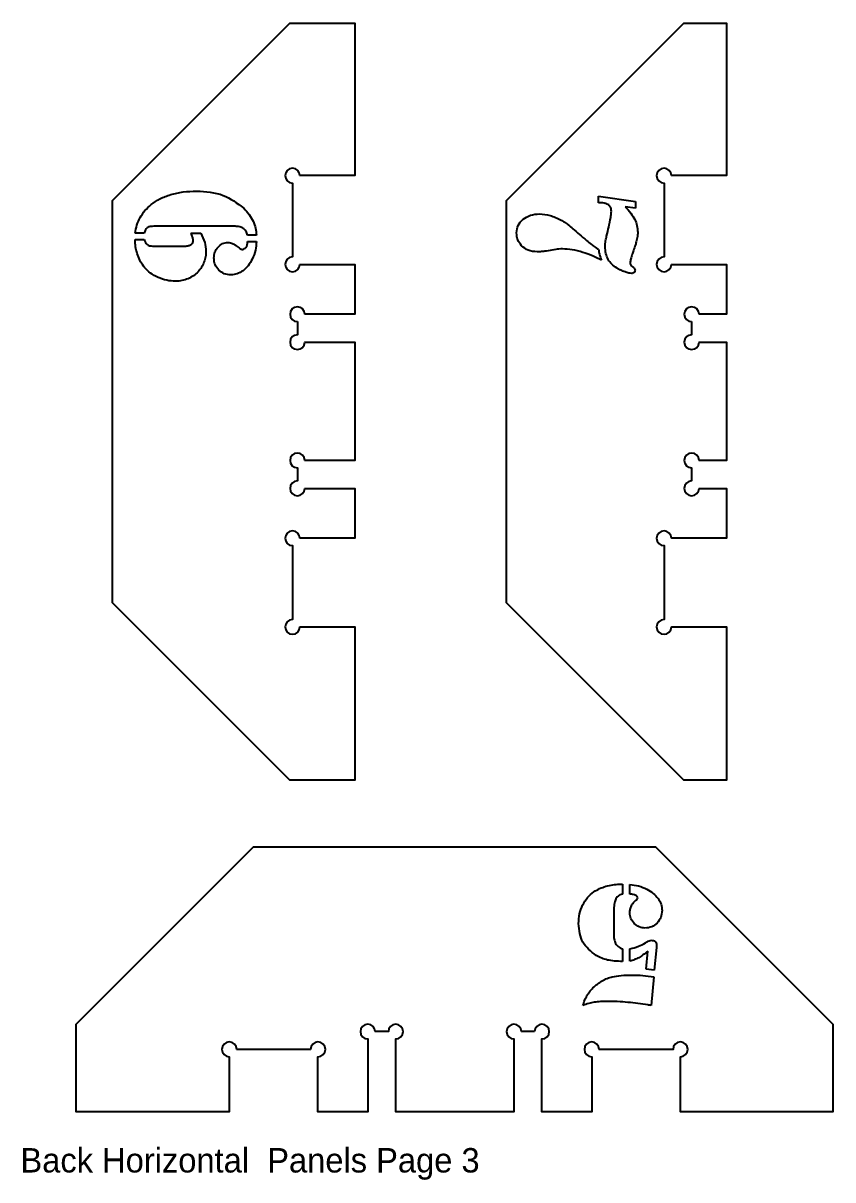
# Model space of a CAD drawing. Header units: inches. Extents: x 0.9 to 25.3, y 0.4 to 10.4.
# Drawn here: x 18.45 to 25.3, y 0.6 to 10.38 of the extents above; entities that cross this region are included whole.
import ezdxf

# ---------------------------------------------------------------- set-up
doc = ezdxf.new("R2010")
doc.units = ezdxf.units.IN
doc.header["$MEASUREMENT"] = 0
doc.layers.get('0').update_dxf_attribs({"lineweight": 0})

# ---------------------------------------------------------------- blocks, each defined once
blk = doc.blocks.new('Block_4')
at = {"color": 18, "lineweight": 25, "true_color": 0x000000}
for p, q in [((23.4988, 3.1), (23.5215, 3.1)), ((23.5215, 3.1), (23.5215, 3.0172)), ((23.5852, 3.0172), (23.5852, 3.0978)), ((23.449, 2.878), (23.449, 2.6905)), ((23.5237, 2.5535), (23.5237, 2.4473)), ((23.5852, 2.4502), (23.5852, 2.5535)), ((23.8101, 2.566), (23.7918, 2.3733)), ((23.7244, 2.3806), (23.7369, 2.533)), ((23.7918, 2.3733), (23.7244, 2.3806)), ((23.7867, 2.3176), (23.7662, 2.0751)), ((23.7376, 2.0788), (23.5896, 2.0986))]:
    blk.add_line(p, q, dxfattribs=at)
for points, knots in [([(22.7788, 1.8541), (22.7788, 1.8887), (22.8068, 1.9166), (22.8413, 1.9166), (22.8758, 1.9166), (22.9038, 1.8887), (22.9038, 1.8541), (22.9038, 1.8196), (22.8758, 1.7916), (22.8413, 1.7916), (22.8413, 1.7916), (22.8413, 1.1762), (22.8413, 1.1762), (22.8413, 1.1762), (23.2627, 1.1762), (23.2627, 1.1762), (23.2627, 1.1762), (23.2627, 1.6412), (23.2627, 1.6412), (23.2282, 1.6412), (23.2002, 1.6692), (23.2002, 1.7037), (23.2002, 1.7383), (23.2282, 1.7662), (23.2627, 1.7662), (23.2972, 1.7662), (23.3252, 1.7383), (23.3252, 1.7037), (23.3252, 1.7037), (23.9502, 1.7037), (23.9502, 1.7037), (23.9502, 1.7383), (23.9782, 1.7662), (24.0127, 1.7662), (24.0472, 1.7662), (24.0752, 1.7383), (24.0752, 1.7037), (24.0752, 1.6692), (24.0472, 1.6412), (24.0127, 1.6412), (24.0127, 1.6412), (24.0127, 1.1762), (24.0127, 1.1762), (24.0127, 1.1762), (25.3022, 1.1762), (25.3022, 1.1762), (25.3022, 1.1762), (25.3022, 1.9162), (25.3022, 1.9162), (25.3022, 1.9162), (23.8022, 3.4162), (23.8022, 3.4162), (23.8022, 3.4162), (20.4022, 3.4162), (20.4022, 3.4162), (20.4022, 3.4162), (18.9022, 1.9162), (18.9022, 1.9162), (18.9022, 1.9162), (18.9022, 1.1762), (18.9022, 1.1762), (18.9022, 1.1762), (20.1974, 1.1762), (20.1974, 1.1762), (20.1974, 1.1762), (20.1974, 1.6412), (20.1974, 1.6412), (20.1629, 1.6412), (20.1349, 1.6692), (20.1349, 1.7037), (20.1349, 1.7383), (20.1629, 1.7662), (20.1974, 1.7662), (20.2319, 1.7662), (20.2599, 1.7383), (20.2599, 1.7037), (20.2599, 1.7037), (20.8849, 1.7037), (20.8849, 1.7037), (20.8849, 1.7383), (20.9129, 1.7662), (20.9474, 1.7662), (20.9819, 1.7662), (21.0099, 1.7383), (21.0099, 1.7037), (21.0099, 1.6692), (20.9819, 1.6412), (20.9474, 1.6412), (20.9474, 1.6412), (20.9474, 1.1762), (20.9474, 1.1762), (20.9474, 1.1762), (21.3688, 1.1762), (21.3688, 1.1762), (21.3688, 1.1762), (21.3688, 1.7916), (21.3688, 1.7916), (21.3343, 1.7916), (21.3063, 1.8196), (21.3063, 1.8541), (21.3063, 1.8887), (21.3343, 1.9166), (21.3688, 1.9166), (21.4034, 1.9166), (21.4313, 1.8887), (21.4313, 1.8541), (21.4313, 1.8541), (21.5426, 1.8541), (21.5426, 1.8541), (21.5426, 1.8887), (21.5705, 1.9166), (21.6051, 1.9166), (21.6396, 1.9166), (21.6676, 1.8887), (21.6676, 1.8541), (21.6676, 1.8196), (21.6396, 1.7916), (21.6051, 1.7916), (21.6051, 1.7916), (21.6051, 1.1762), (21.6051, 1.1762), (21.6051, 1.1762), (22.6051, 1.1762), (22.6051, 1.1762), (22.6051, 1.1762), (22.6051, 1.7916), (22.6051, 1.7916), (22.5705, 1.7916), (22.5426, 1.8196), (22.5426, 1.8541), (22.5426, 1.8887), (22.5705, 1.9166), (22.6051, 1.9166), (22.6396, 1.9166), (22.6676, 1.8887), (22.6676, 1.8541), (22.6676, 1.8541), (22.7788, 1.8541), (22.7788, 1.8541)], [0, 0, 0, 0, 1, 1, 1, 2, 2, 2, 3, 3, 3, 4, 4, 4, 5, 5, 5, 6, 6, 6, 7, 7, 7, 8, 8, 8, 9, 9, 9, 10, 10, 10, 11, 11, 11, 12, 12, 12, 13, 13, 13, 14, 14, 14, 15, 15, 15, 16, 16, 16, 17, 17, 17, 18, 18, 18, 19, 19, 19, 20, 20, 20, 21, 21, 21, 22, 22, 22, 23, 23, 23, 24, 24, 24, 25, 25, 25, 26, 26, 26, 27, 27, 27, 28, 28, 28, 29, 29, 29, 30, 30, 30, 31, 31, 31, 32, 32, 32, 33, 33, 33, 34, 34, 34, 35, 35, 35, 36, 36, 36, 37, 37, 37, 38, 38, 38, 39, 39, 39, 40, 40, 40, 41, 41, 41, 42, 42, 42, 43, 43, 43, 44, 44, 44, 45, 45, 45, 46, 46, 46, 46]), ([(23.1852, 2.9235), (23.1976, 2.9455), (23.21, 2.9676), (23.2261, 2.9865), (23.242, 3.0051), (23.2616, 3.0207), (23.2812, 3.0363)], [0, 0, 0, 0, 1, 1, 1, 2, 2, 2, 2]), ([(23.2812, 3.0363), (23.2967, 3.0456), (23.3123, 3.055), (23.3286, 3.0626), (23.3461, 3.0707), (23.3646, 3.0767), (23.383, 3.0828)], [0, 0, 0, 0, 1, 1, 1, 2, 2, 2, 2]), ([(23.383, 3.0828), (23.4022, 3.0878), (23.4214, 3.0928), (23.4409, 3.0957), (23.46, 3.0985), (23.4794, 3.0993), (23.4988, 3.1)], [0, 0, 0, 0, 1, 1, 1, 2, 2, 2, 2]), ([(23.5852, 3.0978), (23.6103, 3.0949), (23.6354, 3.0921), (23.6594, 3.0854), (23.683, 3.0788), (23.7055, 3.0685), (23.7281, 3.0583)], [0, 0, 0, 0, 1, 1, 1, 2, 2, 2, 2]), ([(23.7281, 3.0583), (23.7473, 3.0474), (23.7665, 3.0365), (23.7831, 3.0225), (23.798, 3.0098), (23.8109, 2.9947), (23.8237, 2.9795)], [0, 0, 0, 0, 1, 1, 1, 2, 2, 2, 2]), ([(23.4629, 2.9667), (23.4609, 2.9616), (23.459, 2.9565), (23.4575, 2.9513), (23.4553, 2.9439), (23.4542, 2.9362), (23.453, 2.9286)], [0, 0, 0, 0, 1, 1, 1, 2, 2, 2, 2]), ([(23.4852, 2.9986), (23.4808, 2.9942), (23.4764, 2.9898), (23.4729, 2.9849), (23.4688, 2.9793), (23.4658, 2.973), (23.4629, 2.9667)], [0, 0, 0, 0, 1, 1, 1, 2, 2, 2, 2]), ([(23.5215, 3.0172), (23.5145, 3.0148), (23.5075, 3.0123), (23.5011, 3.0089), (23.4955, 3.0059), (23.4904, 3.0022), (23.4852, 2.9986)], [0, 0, 0, 0, 1, 1, 1, 2, 2, 2, 2]), ([(23.6343, 3.0048), (23.6273, 3.0075), (23.6204, 3.0103), (23.6132, 3.0123), (23.6041, 3.0148), (23.5947, 3.016), (23.5852, 3.0172)], [0, 0, 0, 0, 1, 1, 1, 2, 2, 2, 2]), ([(23.5991, 2.9172), (23.604, 2.9266), (23.609, 2.9359), (23.6154, 2.9441), (23.6212, 2.9513), (23.6281, 2.9575), (23.635, 2.9638)], [0, 0, 0, 0, 1, 1, 1, 2, 2, 2, 2]), ([(23.6519, 2.9843), (23.6508, 2.9882), (23.6497, 2.9922), (23.6475, 2.9953), (23.6445, 2.9995), (23.6394, 3.0021), (23.6343, 3.0048)], [0, 0, 0, 0, 1, 1, 1, 2, 2, 2, 2]), ([(23.635, 2.9638), (23.6398, 2.9671), (23.6446, 2.9705), (23.6477, 2.9751), (23.6495, 2.9779), (23.6507, 2.9811), (23.6519, 2.9843)], [0, 0, 0, 0, 1, 1, 1, 2, 2, 2, 2]), ([(23.8237, 2.9795), (23.8334, 2.9637), (23.8431, 2.948), (23.8487, 2.9309), (23.8541, 2.9141), (23.8556, 2.8961), (23.857, 2.878)], [0, 0, 0, 0, 1, 1, 1, 2, 2, 2, 2]), ([(23.1515, 2.7667), (23.1527, 2.7946), (23.154, 2.8226), (23.1599, 2.8495), (23.1656, 2.8747), (23.1754, 2.8991), (23.1852, 2.9235)], [0, 0, 0, 0, 1, 1, 1, 2, 2, 2, 2]), ([(23.453, 2.9286), (23.4518, 2.92), (23.4506, 2.9114), (23.45, 2.9028), (23.4493, 2.8945), (23.4491, 2.8863), (23.449, 2.878)], [0, 0, 0, 0, 1, 1, 1, 2, 2, 2, 2]), ([(23.5845, 2.8575), (23.5852, 2.8675), (23.5859, 2.8775), (23.5881, 2.8871), (23.5906, 2.8974), (23.5949, 2.9073), (23.5991, 2.9172)], [0, 0, 0, 0, 1, 1, 1, 2, 2, 2, 2]), ([(23.6229, 2.7674), (23.6117, 2.7806), (23.6005, 2.7938), (23.5941, 2.809), (23.5878, 2.8239), (23.5862, 2.8407), (23.5845, 2.8575)], [0, 0, 0, 0, 1, 1, 1, 2, 2, 2, 2]), ([(23.857, 2.878), (23.8555, 2.8578), (23.8539, 2.8377), (23.8468, 2.8196), (23.8401, 2.8024), (23.8282, 2.7871), (23.8163, 2.7718)], [0, 0, 0, 0, 1, 1, 1, 2, 2, 2, 2]), ([(23.2988, 2.4986), (23.2558, 2.5319), (23.2129, 2.5652), (23.1883, 2.6088), (23.1628, 2.6541), (23.1572, 2.7104), (23.1515, 2.7667)], [0, 0, 0, 0, 1, 1, 1, 2, 2, 2, 2]), ([(23.7142, 2.7293), (23.6971, 2.731), (23.6801, 2.7326), (23.665, 2.7388), (23.6496, 2.7452), (23.6363, 2.7563), (23.6229, 2.7674)], [0, 0, 0, 0, 1, 1, 1, 2, 2, 2, 2]), ([(23.8163, 2.7718), (23.8018, 2.7594), (23.7872, 2.747), (23.7705, 2.7399), (23.7533, 2.7327), (23.7337, 2.731), (23.7142, 2.7293)], [0, 0, 0, 0, 1, 1, 1, 2, 2, 2, 2]), ([(23.449, 2.6905), (23.449, 2.6718), (23.4491, 2.6531), (23.4528, 2.6351), (23.4554, 2.6224), (23.4599, 2.6101), (23.4643, 2.5978)], [0, 0, 0, 0, 1, 1, 1, 2, 2, 2, 2]), ([(23.4643, 2.5978), (23.4713, 2.5887), (23.4782, 2.5796), (23.4869, 2.5726), (23.4975, 2.5641), (23.5106, 2.5588), (23.5237, 2.5535)], [0, 0, 0, 0, 1, 1, 1, 2, 2, 2, 2]), ([(23.5852, 2.5535), (23.6096, 2.5598), (23.6341, 2.5661), (23.6574, 2.5753), (23.6779, 2.5834), (23.6975, 2.5937), (23.7171, 2.604)], [0, 0, 0, 0, 1, 1, 1, 2, 2, 2, 2]), ([(23.7171, 2.604), (23.7269, 2.6103), (23.7367, 2.6166), (23.7475, 2.6205), (23.7542, 2.623), (23.7613, 2.6245), (23.7684, 2.626)], [0, 0, 0, 0, 1, 1, 1, 2, 2, 2, 2]), ([(23.7684, 2.626), (23.7745, 2.6257), (23.7806, 2.6254), (23.786, 2.6234), (23.7908, 2.6216), (23.7952, 2.6185), (23.7995, 2.6154)], [0, 0, 0, 0, 1, 1, 1, 2, 2, 2, 2]), ([(23.7995, 2.6154), (23.8028, 2.6114), (23.8061, 2.6074), (23.808, 2.6029), (23.8101, 2.5979), (23.8105, 2.5922), (23.8109, 2.5865)], [0, 0, 0, 0, 1, 1, 1, 2, 2, 2, 2]), ([(23.8109, 2.5865), (23.8108, 2.5833), (23.8108, 2.5801), (23.8107, 2.5769), (23.8105, 2.5733), (23.8103, 2.5696), (23.8101, 2.566)], [0, 0, 0, 0, 1, 1, 1, 2, 2, 2, 2]), ([(23.3969, 2.459), (23.38, 2.4636), (23.363, 2.4682), (23.3468, 2.4747), (23.3302, 2.4814), (23.3145, 2.49), (23.2988, 2.4986)], [0, 0, 0, 0, 1, 1, 1, 2, 2, 2, 2]), ([(23.5237, 2.4473), (23.5005, 2.4476), (23.4773, 2.4478), (23.4543, 2.4502), (23.4351, 2.4522), (23.416, 2.4556), (23.3969, 2.459)], [0, 0, 0, 0, 1, 1, 1, 2, 2, 2, 2]), ([(23.6599, 2.4788), (23.6482, 2.473), (23.6365, 2.4672), (23.6244, 2.4625), (23.6117, 2.4576), (23.5984, 2.4539), (23.5852, 2.4502)], [0, 0, 0, 0, 1, 1, 1, 2, 2, 2, 2]), ([(23.7369, 2.533), (23.7235, 2.5221), (23.7101, 2.5112), (23.696, 2.5015), (23.6843, 2.4934), (23.6721, 2.4861), (23.6599, 2.4788)], [0, 0, 0, 0, 1, 1, 1, 2, 2, 2, 2]), ([(23.2731, 2.2231), (23.2852, 2.2344), (23.2972, 2.2457), (23.3102, 2.2557), (23.3232, 2.2657), (23.3372, 2.2744), (23.3511, 2.2832)], [0, 0, 0, 0, 1, 1, 1, 2, 2, 2, 2]), ([(23.3511, 2.2832), (23.3652, 2.2908), (23.3792, 2.2984), (23.3939, 2.3042), (23.4077, 2.3097), (23.4221, 2.3137), (23.4365, 2.3176)], [0, 0, 0, 0, 1, 1, 1, 2, 2, 2, 2]), ([(23.4365, 2.3176), (23.4611, 2.3219), (23.4857, 2.3261), (23.5105, 2.3286), (23.5413, 2.3317), (23.5724, 2.332), (23.6035, 2.3323)], [0, 0, 0, 0, 1, 1, 1, 2, 2, 2, 2]), ([(23.6035, 2.3323), (23.6343, 2.3317), (23.6652, 2.3311), (23.6958, 2.3286), (23.7262, 2.3261), (23.7564, 2.3219), (23.7867, 2.3176)], [0, 0, 0, 0, 1, 1, 1, 2, 2, 2, 2]), ([(23.1881, 2.0751), (23.1931, 2.0906), (23.198, 2.1061), (23.2043, 2.1211), (23.2095, 2.1336), (23.2157, 2.1457), (23.2218, 2.1579)], [0, 0, 0, 0, 1, 1, 1, 2, 2, 2, 2]), ([(23.2218, 2.1579), (23.2288, 2.169), (23.2358, 2.18), (23.2438, 2.1903), (23.2528, 2.2019), (23.2629, 2.2125), (23.2731, 2.2231)], [0, 0, 0, 0, 1, 1, 1, 2, 2, 2, 2]), ([(23.2834, 2.1022), (23.2678, 2.0991), (23.2521, 2.0961), (23.2369, 2.0918), (23.2204, 2.0872), (23.2043, 2.0811), (23.1881, 2.0751)], [0, 0, 0, 0, 1, 1, 1, 2, 2, 2, 2]), ([(23.4021, 2.1095), (23.3799, 2.1094), (23.3578, 2.1093), (23.3358, 2.1077), (23.3183, 2.1065), (23.3008, 2.1043), (23.2834, 2.1022)], [0, 0, 0, 0, 1, 1, 1, 2, 2, 2, 2]), ([(23.5896, 2.0986), (23.5609, 2.1018), (23.5323, 2.105), (23.5035, 2.1068), (23.4698, 2.109), (23.4359, 2.1092), (23.4021, 2.1095)], [0, 0, 0, 0, 1, 1, 1, 2, 2, 2, 2]), ([(23.7662, 2.0751), (23.7598, 2.0759), (23.7533, 2.0766), (23.7469, 2.0775), (23.7438, 2.0779), (23.7407, 2.0783), (23.7376, 2.0788)], [0, 0, 0, 0, 1, 1, 1, 2, 2, 2, 2])]:
    blk.add_open_spline(points, degree=3, knots=knots, dxfattribs=at)
blk = doc.blocks.new('Block_5')
at = {"color": 18, "lineweight": 25, "true_color": 0x000000}
for p, q in [((20.2465, 8.6621), (19.5754, 8.6621)), ((19.4787, 8.6043), (19.4018, 8.6043)), ((19.4018, 8.531), (19.4018, 8.5493)), ((19.4018, 8.5493), (19.4787, 8.5493)), ((19.8721, 8.6043), (19.9564, 8.6043)), ((20.4267, 8.5874), (20.3527, 8.5874)), ((20.3527, 8.5325), (20.4267, 8.5325)), ((19.549, 8.4951), (19.823, 8.4951))]:
    blk.add_line(p, q, dxfattribs=at)
for points, knots in [([(20.7736, 7.8564), (20.7391, 7.8564), (20.7111, 7.8843), (20.7111, 7.9189), (20.7111, 7.9534), (20.7391, 7.9814), (20.7736, 7.9814), (20.8082, 7.9814), (20.8361, 7.9534), (20.8361, 7.9189), (20.8361, 7.9189), (21.2595, 7.9189), (21.2595, 7.9189), (21.2595, 7.9189), (21.2595, 8.3403), (21.2595, 8.3403), (21.2595, 8.3403), (20.7945, 8.3403), (20.7945, 8.3403), (20.7945, 8.3058), (20.7665, 8.2778), (20.732, 8.2778), (20.6974, 8.2778), (20.6695, 8.3058), (20.6695, 8.3403), (20.6695, 8.3748), (20.6974, 8.4028), (20.732, 8.4028), (20.732, 8.4028), (20.732, 9.0278), (20.732, 9.0278), (20.6974, 9.0278), (20.6695, 9.0558), (20.6695, 9.0903), (20.6695, 9.1248), (20.6974, 9.1528), (20.732, 9.1528), (20.7665, 9.1528), (20.7945, 9.1248), (20.7945, 9.0903), (20.7945, 9.0903), (21.2595, 9.0903), (21.2595, 9.0903), (21.2595, 9.0903), (21.2595, 10.3797), (21.2595, 10.3797), (21.2595, 10.3797), (20.7095, 10.3797), (20.7095, 10.3797), (20.7095, 10.3797), (19.2095, 8.8797), (19.2095, 8.8797), (19.2095, 8.8797), (19.2095, 5.4797), (19.2095, 5.4797), (19.2095, 5.4797), (20.7095, 3.9797), (20.7095, 3.9797), (20.7095, 3.9797), (21.2595, 3.9797), (21.2595, 3.9797), (21.2595, 3.9797), (21.2595, 5.275), (21.2595, 5.275), (21.2595, 5.275), (20.7945, 5.275), (20.7945, 5.275), (20.7945, 5.2405), (20.7665, 5.2125), (20.732, 5.2125), (20.6974, 5.2125), (20.6695, 5.2405), (20.6695, 5.275), (20.6695, 5.3095), (20.6974, 5.3375), (20.732, 5.3375), (20.732, 5.3375), (20.732, 5.9625), (20.732, 5.9625), (20.6974, 5.9625), (20.6695, 5.9905), (20.6695, 6.025), (20.6695, 6.0595), (20.6974, 6.0875), (20.732, 6.0875), (20.7665, 6.0875), (20.7945, 6.0595), (20.7945, 6.025), (20.7945, 6.025), (21.2595, 6.025), (21.2595, 6.025), (21.2595, 6.025), (21.2595, 6.4464), (21.2595, 6.4464), (21.2595, 6.4464), (20.8361, 6.4464), (20.8361, 6.4464), (20.8361, 6.4119), (20.8082, 6.3839), (20.7736, 6.3839), (20.7391, 6.3839), (20.7111, 6.4119), (20.7111, 6.4464), (20.7111, 6.4809), (20.7391, 6.5089), (20.7736, 6.5089), (20.7736, 6.5089), (20.7736, 6.6201), (20.7736, 6.6201), (20.7391, 6.6201), (20.7111, 6.6481), (20.7111, 6.6826), (20.7111, 6.7172), (20.7391, 6.7451), (20.7736, 6.7451), (20.8082, 6.7451), (20.8361, 6.7172), (20.8361, 6.6826), (20.8361, 6.6826), (21.2595, 6.6826), (21.2595, 6.6826), (21.2595, 6.6826), (21.2595, 7.6826), (21.2595, 7.6826), (21.2595, 7.6826), (20.8361, 7.6826), (20.8361, 7.6826), (20.8361, 7.6481), (20.8082, 7.6201), (20.7736, 7.6201), (20.7391, 7.6201), (20.7111, 7.6481), (20.7111, 7.6826), (20.7111, 7.7172), (20.7391, 7.7451), (20.7736, 7.7451), (20.7736, 7.7451), (20.7736, 7.8564), (20.7736, 7.8564)], [0, 0, 0, 0, 1, 1, 1, 2, 2, 2, 3, 3, 3, 4, 4, 4, 5, 5, 5, 6, 6, 6, 7, 7, 7, 8, 8, 8, 9, 9, 9, 10, 10, 10, 11, 11, 11, 12, 12, 12, 13, 13, 13, 14, 14, 14, 15, 15, 15, 16, 16, 16, 17, 17, 17, 18, 18, 18, 19, 19, 19, 20, 20, 20, 21, 21, 21, 22, 22, 22, 23, 23, 23, 24, 24, 24, 25, 25, 25, 26, 26, 26, 27, 27, 27, 28, 28, 28, 29, 29, 29, 30, 30, 30, 31, 31, 31, 32, 32, 32, 33, 33, 33, 34, 34, 34, 35, 35, 35, 36, 36, 36, 37, 37, 37, 38, 38, 38, 39, 39, 39, 40, 40, 40, 41, 41, 41, 42, 42, 42, 43, 43, 43, 44, 44, 44, 45, 45, 45, 46, 46, 46, 46]), ([(19.5358, 8.846), (19.5599, 8.8633), (19.5839, 8.8806), (19.6099, 8.8941), (19.6389, 8.9092), (19.6704, 8.9195), (19.7018, 8.9299)], [0, 0, 0, 0, 1, 1, 1, 2, 2, 2, 2]), ([(19.7018, 8.9299), (19.7366, 8.9386), (19.7715, 8.9472), (19.8068, 8.9522), (19.8443, 8.9574), (19.8824, 8.9585), (19.9205, 8.9596)], [0, 0, 0, 0, 1, 1, 1, 2, 2, 2, 2]), ([(19.9205, 8.9596), (19.9983, 8.955), (20.0762, 8.9504), (20.1457, 8.9235), (20.208, 8.8994), (20.2635, 8.8573), (20.319, 8.8153)], [0, 0, 0, 0, 1, 1, 1, 2, 2, 2, 2]), ([(19.4439, 8.7361), (19.4564, 8.7562), (19.4689, 8.7763), (19.4839, 8.7944), (19.4995, 8.8131), (19.5177, 8.8296), (19.5358, 8.846)], [0, 0, 0, 0, 1, 1, 1, 2, 2, 2, 2]), ([(20.319, 8.8153), (20.335, 8.7983), (20.351, 8.7813), (20.3645, 8.7624), (20.3774, 8.7444), (20.3879, 8.7247), (20.3985, 8.705)], [0, 0, 0, 0, 1, 1, 1, 2, 2, 2, 2]), ([(19.4018, 8.6043), (19.4055, 8.6273), (19.4093, 8.6504), (19.4163, 8.6724), (19.4234, 8.6943), (19.4336, 8.7152), (19.4439, 8.7361)], [0, 0, 0, 0, 1, 1, 1, 2, 2, 2, 2]), ([(20.3985, 8.705), (20.4067, 8.6855), (20.4149, 8.6661), (20.4196, 8.6458), (20.424, 8.6268), (20.4254, 8.6071), (20.4267, 8.5874)], [0, 0, 0, 0, 1, 1, 1, 2, 2, 2, 2]), ([(19.5029, 8.6497), (19.4979, 8.6442), (19.4929, 8.6387), (19.4891, 8.6325), (19.4841, 8.624), (19.4814, 8.6141), (19.4787, 8.6043)], [0, 0, 0, 0, 1, 1, 1, 2, 2, 2, 2]), ([(19.5267, 8.6599), (19.5223, 8.659), (19.518, 8.658), (19.514, 8.6563), (19.51, 8.6546), (19.5065, 8.6521), (19.5029, 8.6497)], [0, 0, 0, 0, 1, 1, 1, 2, 2, 2, 2]), ([(19.5754, 8.6621), (19.5655, 8.6622), (19.5555, 8.6622), (19.5456, 8.6616), (19.5393, 8.6612), (19.533, 8.6606), (19.5267, 8.6599)], [0, 0, 0, 0, 1, 1, 1, 2, 2, 2, 2]), ([(20.3157, 8.6449), (20.306, 8.6499), (20.2964, 8.6549), (20.2861, 8.6578), (20.2735, 8.6614), (20.26, 8.6618), (20.2465, 8.6621)], [0, 0, 0, 0, 1, 1, 1, 2, 2, 2, 2]), ([(20.3527, 8.5874), (20.3485, 8.5996), (20.3443, 8.6117), (20.3372, 8.6219), (20.3314, 8.6305), (20.3235, 8.6377), (20.3157, 8.6449)], [0, 0, 0, 0, 1, 1, 1, 2, 2, 2, 2]), ([(19.423, 8.4167), (19.4168, 8.4359), (19.4106, 8.455), (19.4071, 8.4746), (19.4037, 8.4931), (19.4028, 8.5121), (19.4018, 8.531)], [0, 0, 0, 0, 1, 1, 1, 2, 2, 2, 2]), ([(19.4787, 8.5493), (19.4812, 8.5405), (19.4836, 8.5318), (19.4882, 8.5242), (19.4919, 8.5181), (19.497, 8.5129), (19.5021, 8.5076)], [0, 0, 0, 0, 1, 1, 1, 2, 2, 2, 2]), ([(19.823, 8.4951), (19.8331, 8.4955), (19.8431, 8.4958), (19.8525, 8.4986), (19.8603, 8.5009), (19.8677, 8.505), (19.875, 8.509)], [0, 0, 0, 0, 1, 1, 1, 2, 2, 2, 2]), ([(19.8926, 8.5457), (19.8912, 8.5545), (19.8898, 8.5633), (19.8871, 8.5717), (19.8836, 8.583), (19.8778, 8.5936), (19.8721, 8.6043)], [0, 0, 0, 0, 1, 1, 1, 2, 2, 2, 2]), ([(19.875, 8.509), (19.8805, 8.514), (19.886, 8.519), (19.889, 8.5252), (19.8918, 8.5312), (19.8922, 8.5384), (19.8926, 8.5457)], [0, 0, 0, 0, 1, 1, 1, 2, 2, 2, 2]), ([(19.9564, 8.6043), (19.9692, 8.5786), (19.982, 8.5529), (19.9893, 8.5257), (19.9959, 8.5012), (19.9981, 8.4754), (20.0003, 8.4497)], [0, 0, 0, 0, 1, 1, 1, 2, 2, 2, 2]), ([(20.1021, 8.4871), (20.1143, 8.4982), (20.1265, 8.5093), (20.1408, 8.5156), (20.1547, 8.5218), (20.1705, 8.5235), (20.1864, 8.5252)], [0, 0, 0, 0, 1, 1, 1, 2, 2, 2, 2]), ([(20.1864, 8.5252), (20.1997, 8.5234), (20.2131, 8.5217), (20.2252, 8.5169), (20.2393, 8.5114), (20.2517, 8.5018), (20.2641, 8.4922)], [0, 0, 0, 0, 1, 1, 1, 2, 2, 2, 2]), ([(20.3102, 8.4665), (20.3207, 8.4711), (20.3312, 8.4757), (20.338, 8.483), (20.349, 8.4948), (20.3509, 8.5136), (20.3527, 8.5325)], [0, 0, 0, 0, 1, 1, 1, 2, 2, 2, 2]), ([(20.4267, 8.5325), (20.425, 8.5078), (20.4234, 8.4832), (20.4179, 8.4594), (20.412, 8.434), (20.4018, 8.4096), (20.3915, 8.3852)], [0, 0, 0, 0, 1, 1, 1, 2, 2, 2, 2]), ([(19.4794, 8.3149), (19.4682, 8.3302), (19.457, 8.3455), (19.4477, 8.362), (19.438, 8.3794), (19.4305, 8.3981), (19.423, 8.4167)], [0, 0, 0, 0, 1, 1, 1, 2, 2, 2, 2]), ([(19.5021, 8.5076), (19.5086, 8.5039), (19.515, 8.5003), (19.5219, 8.4982), (19.5305, 8.4956), (19.5398, 8.4954), (19.549, 8.4951)], [0, 0, 0, 0, 1, 1, 1, 2, 2, 2, 2]), ([(20.0003, 8.4497), (19.9995, 8.4344), (19.9987, 8.4191), (19.9959, 8.4042), (19.993, 8.3887), (19.9879, 8.3736), (19.9827, 8.3585)], [0, 0, 0, 0, 1, 1, 1, 2, 2, 2, 2]), ([(20.067, 8.3947), (20.0684, 8.4121), (20.0698, 8.4294), (20.0758, 8.4449), (20.0816, 8.4601), (20.0919, 8.4736), (20.1021, 8.4871)], [0, 0, 0, 0, 1, 1, 1, 2, 2, 2, 2]), ([(20.2641, 8.4922), (20.2691, 8.4878), (20.2741, 8.4833), (20.2795, 8.4794), (20.2832, 8.4767), (20.287, 8.4742), (20.2908, 8.4717)], [0, 0, 0, 0, 1, 1, 1, 2, 2, 2, 2]), ([(20.2908, 8.4717), (20.2939, 8.4702), (20.297, 8.4687), (20.3002, 8.4678), (20.3034, 8.467), (20.3068, 8.4668), (20.3102, 8.4665)], [0, 0, 0, 0, 1, 1, 1, 2, 2, 2, 2]), ([(19.5956, 8.2299), (19.573, 8.2412), (19.5504, 8.2524), (19.5304, 8.2673), (19.5119, 8.2811), (19.4957, 8.298), (19.4794, 8.3149)], [0, 0, 0, 0, 1, 1, 1, 2, 2, 2, 2]), ([(19.9827, 8.3585), (19.9764, 8.3438), (19.9701, 8.3291), (19.9619, 8.3155), (19.9539, 8.3024), (19.9441, 8.2903), (19.9344, 8.2783)], [0, 0, 0, 0, 1, 1, 1, 2, 2, 2, 2]), ([(20.108, 8.2922), (20.096, 8.3069), (20.0841, 8.3216), (20.0772, 8.3383), (20.0702, 8.3557), (20.0686, 8.3752), (20.067, 8.3947)], [0, 0, 0, 0, 1, 1, 1, 2, 2, 2, 2]), ([(20.3915, 8.3852), (20.3811, 8.3656), (20.3707, 8.346), (20.357, 8.3291), (20.3444, 8.3135), (20.3289, 8.3001), (20.3135, 8.2867)], [0, 0, 0, 0, 1, 1, 1, 2, 2, 2, 2]), ([(19.7424, 8.1977), (19.7175, 8.1991), (19.6925, 8.2005), (19.6684, 8.2057), (19.6435, 8.2111), (19.6195, 8.2205), (19.5956, 8.2299)], [0, 0, 0, 0, 1, 1, 1, 2, 2, 2, 2]), ([(19.849, 8.2189), (19.832, 8.2127), (19.8149, 8.2065), (19.7973, 8.203), (19.7794, 8.1994), (19.7609, 8.1985), (19.7424, 8.1977)], [0, 0, 0, 0, 1, 1, 1, 2, 2, 2, 2]), ([(19.9344, 8.2783), (19.9219, 8.2662), (19.9095, 8.2542), (19.8955, 8.2444), (19.8811, 8.2343), (19.8651, 8.2266), (19.849, 8.2189)], [0, 0, 0, 0, 1, 1, 1, 2, 2, 2, 2]), ([(20.2098, 8.2512), (20.1905, 8.2528), (20.1711, 8.2544), (20.154, 8.2614), (20.1373, 8.2683), (20.1226, 8.2802), (20.108, 8.2922)], [0, 0, 0, 0, 1, 1, 1, 2, 2, 2, 2]), ([(20.3135, 8.2867), (20.2974, 8.2763), (20.2812, 8.266), (20.2636, 8.26), (20.2466, 8.2543), (20.2282, 8.2527), (20.2098, 8.2512)], [0, 0, 0, 0, 1, 1, 1, 2, 2, 2, 2])]:
    blk.add_open_spline(points, degree=3, knots=knots, dxfattribs=at)
blk = doc.blocks.new('Block_6')
at = {"color": 18, "lineweight": 25, "true_color": 0x000000}
for p, q in [((23.3196, 8.8604), (23.3196, 8.9168)), ((23.3196, 8.9168), (23.6317, 8.8706)), ((23.3357, 8.8604), (23.3196, 8.8604)), ((23.6317, 8.8164), (23.5467, 8.8274)), ((23.6317, 8.8706), (23.6317, 8.8164)), ((22.9577, 8.4669), (22.8764, 8.453)), ((23.6053, 8.3212), (23.6156, 8.3131))]:
    blk.add_line(p, q, dxfattribs=at)
for points, knots in [([(24.1078, 7.8564), (24.0733, 7.8564), (24.0453, 7.8843), (24.0453, 7.9189), (24.0453, 7.9534), (24.0733, 7.9814), (24.1078, 7.9814), (24.1423, 7.9814), (24.1703, 7.9534), (24.1703, 7.9189), (24.1703, 7.9189), (24.4016, 7.9189), (24.4016, 7.9189), (24.4016, 7.9189), (24.4016, 8.3403), (24.4016, 8.3403), (24.4016, 8.3403), (23.9365, 8.3403), (23.9365, 8.3403), (23.9365, 8.3058), (23.9085, 8.2778), (23.874, 8.2778), (23.8395, 8.2778), (23.8115, 8.3058), (23.8115, 8.3403), (23.8115, 8.3748), (23.8395, 8.4028), (23.874, 8.4028), (23.874, 8.4028), (23.874, 9.0278), (23.874, 9.0278), (23.8395, 9.0278), (23.8115, 9.0558), (23.8115, 9.0903), (23.8115, 9.1248), (23.8395, 9.1528), (23.874, 9.1528), (23.9085, 9.1528), (23.9365, 9.1248), (23.9365, 9.0903), (23.9365, 9.0903), (24.4016, 9.0903), (24.4016, 9.0903), (24.4016, 9.0903), (24.4016, 10.3797), (24.4016, 10.3797), (24.4016, 10.3797), (24.0416, 10.3797), (24.0416, 10.3797), (24.0416, 10.3797), (22.5416, 8.8797), (22.5416, 8.8797), (22.5416, 8.8797), (22.5416, 5.4797), (22.5416, 5.4797), (22.5416, 5.4797), (24.0416, 3.9797), (24.0416, 3.9797), (24.0416, 3.9797), (24.4016, 3.9797), (24.4016, 3.9797), (24.4016, 3.9797), (24.4016, 5.275), (24.4016, 5.275), (24.4016, 5.275), (23.9365, 5.275), (23.9365, 5.275), (23.9365, 5.2405), (23.9085, 5.2125), (23.874, 5.2125), (23.8395, 5.2125), (23.8115, 5.2405), (23.8115, 5.275), (23.8115, 5.3095), (23.8395, 5.3375), (23.874, 5.3375), (23.874, 5.3375), (23.874, 5.9625), (23.874, 5.9625), (23.8395, 5.9625), (23.8115, 5.9905), (23.8115, 6.025), (23.8115, 6.0595), (23.8395, 6.0875), (23.874, 6.0875), (23.9085, 6.0875), (23.9365, 6.0595), (23.9365, 6.025), (23.9365, 6.025), (24.4016, 6.025), (24.4016, 6.025), (24.4016, 6.025), (24.4016, 6.4464), (24.4016, 6.4464), (24.4016, 6.4464), (24.1703, 6.4464), (24.1703, 6.4464), (24.1703, 6.4119), (24.1423, 6.3839), (24.1078, 6.3839), (24.0733, 6.3839), (24.0453, 6.4119), (24.0453, 6.4464), (24.0453, 6.4809), (24.0733, 6.5089), (24.1078, 6.5089), (24.1078, 6.5089), (24.1078, 6.6201), (24.1078, 6.6201), (24.0733, 6.6201), (24.0453, 6.6481), (24.0453, 6.6826), (24.0453, 6.7172), (24.0733, 6.7451), (24.1078, 6.7451), (24.1423, 6.7451), (24.1703, 6.7172), (24.1703, 6.6826), (24.1703, 6.6826), (24.4016, 6.6826), (24.4016, 6.6826), (24.4016, 6.6826), (24.4016, 7.6826), (24.4016, 7.6826), (24.4016, 7.6826), (24.1703, 7.6826), (24.1703, 7.6826), (24.1703, 7.6481), (24.1423, 7.6201), (24.1078, 7.6201), (24.0733, 7.6201), (24.0453, 7.6481), (24.0453, 7.6826), (24.0453, 7.7172), (24.0733, 7.7451), (24.1078, 7.7451), (24.1078, 7.7451), (24.1078, 7.8564), (24.1078, 7.8564)], [0, 0, 0, 0, 1, 1, 1, 2, 2, 2, 3, 3, 3, 4, 4, 4, 5, 5, 5, 6, 6, 6, 7, 7, 7, 8, 8, 8, 9, 9, 9, 10, 10, 10, 11, 11, 11, 12, 12, 12, 13, 13, 13, 14, 14, 14, 15, 15, 15, 16, 16, 16, 17, 17, 17, 18, 18, 18, 19, 19, 19, 20, 20, 20, 21, 21, 21, 22, 22, 22, 23, 23, 23, 24, 24, 24, 25, 25, 25, 26, 26, 26, 27, 27, 27, 28, 28, 28, 29, 29, 29, 30, 30, 30, 31, 31, 31, 32, 32, 32, 33, 33, 33, 34, 34, 34, 35, 35, 35, 36, 36, 36, 37, 37, 37, 38, 38, 38, 39, 39, 39, 40, 40, 40, 41, 41, 41, 42, 42, 42, 43, 43, 43, 44, 44, 44, 45, 45, 45, 46, 46, 46, 46]), ([(23.406, 8.8431), (23.3966, 8.8481), (23.3871, 8.8531), (23.3771, 8.8561), (23.3639, 8.8599), (23.3498, 8.8601), (23.3357, 8.8604)], [0, 0, 0, 0, 1, 1, 1, 2, 2, 2, 2]), ([(23.4287, 8.7893), (23.4281, 8.8004), (23.4275, 8.8116), (23.4231, 8.8211), (23.4193, 8.8293), (23.4127, 8.8362), (23.406, 8.8431)], [0, 0, 0, 0, 1, 1, 1, 2, 2, 2, 2]), ([(23.5467, 8.8274), (23.5635, 8.8096), (23.5803, 8.7917), (23.5946, 8.7721), (23.6065, 8.7557), (23.6167, 8.7381), (23.6269, 8.7204)], [0, 0, 0, 0, 1, 1, 1, 2, 2, 2, 2]), ([(22.6266, 8.6061), (22.6289, 8.6286), (22.6312, 8.651), (22.6403, 8.6702), (22.6494, 8.6895), (22.6655, 8.7055), (22.6815, 8.7215)], [0, 0, 0, 0, 1, 1, 1, 2, 2, 2, 2]), ([(22.6815, 8.7215), (22.7017, 8.7347), (22.7219, 8.7478), (22.744, 8.7553), (22.7683, 8.7636), (22.7948, 8.7651), (22.8214, 8.7666)], [0, 0, 0, 0, 1, 1, 1, 2, 2, 2, 2]), ([(22.8214, 8.7666), (22.8517, 8.764), (22.882, 8.7614), (22.9108, 8.7536), (22.9428, 8.7449), (22.9729, 8.7297), (23.0031, 8.7146)], [0, 0, 0, 0, 1, 1, 1, 2, 2, 2, 2]), ([(23.0031, 8.7146), (23.0134, 8.7087), (23.0236, 8.7028), (23.0335, 8.6963), (23.0442, 8.6893), (23.0544, 8.6816), (23.0646, 8.6739)], [0, 0, 0, 0, 1, 1, 1, 2, 2, 2, 2]), ([(23.4068, 8.656), (23.4131, 8.6825), (23.4194, 8.7089), (23.4233, 8.7358), (23.4258, 8.7535), (23.4273, 8.7714), (23.4287, 8.7893)], [0, 0, 0, 0, 1, 1, 1, 2, 2, 2, 2]), ([(23.6269, 8.7204), (23.6341, 8.7034), (23.6412, 8.6863), (23.6453, 8.6686), (23.6495, 8.6505), (23.6505, 8.6316), (23.6515, 8.6127)], [0, 0, 0, 0, 1, 1, 1, 2, 2, 2, 2]), ([(22.6698, 8.4977), (22.6572, 8.5139), (22.6446, 8.53), (22.6374, 8.5483), (22.6303, 8.5662), (22.6284, 8.5862), (22.6266, 8.6061)], [0, 0, 0, 0, 1, 1, 1, 2, 2, 2, 2]), ([(23.0646, 8.6739), (23.0779, 8.6631), (23.0911, 8.6524), (23.1042, 8.6414), (23.123, 8.6256), (23.1415, 8.6093), (23.1599, 8.593)], [0, 0, 0, 0, 1, 1, 1, 2, 2, 2, 2]), ([(23.3804, 8.5398), (23.3832, 8.553), (23.3859, 8.5662), (23.3888, 8.5793), (23.3945, 8.6049), (23.4006, 8.6304), (23.4068, 8.656)], [0, 0, 0, 0, 1, 1, 1, 2, 2, 2, 2]), ([(23.6515, 8.6127), (23.6513, 8.6044), (23.6512, 8.5961), (23.6505, 8.5878), (23.6499, 8.5805), (23.6489, 8.5732), (23.6478, 8.5658)], [0, 0, 0, 0, 1, 1, 1, 2, 2, 2, 2]), ([(23.1599, 8.593), (23.1791, 8.5759), (23.1983, 8.5588), (23.2179, 8.5423), (23.2319, 8.5306), (23.2461, 8.5191), (23.2603, 8.5076)], [0, 0, 0, 0, 1, 1, 1, 2, 2, 2, 2]), ([(23.3767, 8.4911), (23.3768, 8.4998), (23.3769, 8.5086), (23.3777, 8.5172), (23.3783, 8.5248), (23.3793, 8.5323), (23.3804, 8.5398)], [0, 0, 0, 0, 1, 1, 1, 2, 2, 2, 2]), ([(23.6478, 8.5658), (23.646, 8.5575), (23.6441, 8.5491), (23.6419, 8.5408), (23.6389, 8.5292), (23.6353, 8.5179), (23.6317, 8.5065)], [0, 0, 0, 0, 1, 1, 1, 2, 2, 2, 2]), ([(22.8002, 8.4464), (22.7743, 8.4481), (22.7485, 8.4497), (22.7258, 8.4593), (22.7054, 8.4678), (22.6876, 8.4828), (22.6698, 8.4977)], [0, 0, 0, 0, 1, 1, 1, 2, 2, 2, 2]), ([(22.8764, 8.453), (22.8636, 8.4511), (22.8508, 8.4492), (22.8379, 8.4481), (22.8254, 8.447), (22.8128, 8.4467), (22.8002, 8.4464)], [0, 0, 0, 0, 1, 1, 1, 2, 2, 2, 2]), ([(23.0148, 8.4713), (23.005, 8.4712), (22.9953, 8.471), (22.9855, 8.4702), (22.9762, 8.4695), (22.967, 8.4682), (22.9577, 8.4669)], [0, 0, 0, 0, 1, 1, 1, 2, 2, 2, 2]), ([(23.1885, 8.442), (23.1579, 8.4506), (23.1274, 8.4591), (23.0963, 8.464), (23.0695, 8.4683), (23.0421, 8.4698), (23.0148, 8.4713)], [0, 0, 0, 0, 1, 1, 1, 2, 2, 2, 2]), ([(23.3452, 8.3754), (23.317, 8.3896), (23.2887, 8.4038), (23.2595, 8.4158), (23.2362, 8.4255), (23.2123, 8.4338), (23.1885, 8.442)], [0, 0, 0, 0, 1, 1, 1, 2, 2, 2, 2]), ([(23.2603, 8.5076), (23.2707, 8.4996), (23.2812, 8.4916), (23.2923, 8.4846), (23.3011, 8.479), (23.3104, 8.4741), (23.3196, 8.4691)], [0, 0, 0, 0, 1, 1, 1, 2, 2, 2, 2]), ([(23.3196, 8.4691), (23.3219, 8.4545), (23.3241, 8.4398), (23.3278, 8.4256), (23.3323, 8.4085), (23.3387, 8.3919), (23.3452, 8.3754)], [0, 0, 0, 0, 1, 1, 1, 2, 2, 2, 2]), ([(23.4005, 8.3823), (23.3936, 8.3986), (23.3867, 8.4148), (23.3827, 8.4317), (23.3782, 8.4509), (23.3774, 8.471), (23.3767, 8.4911)], [0, 0, 0, 0, 1, 1, 1, 2, 2, 2, 2]), ([(23.6053, 8.4259), (23.6004, 8.4128), (23.5955, 8.3997), (23.5923, 8.3862), (23.5899, 8.3759), (23.5884, 8.3654), (23.587, 8.3549)], [0, 0, 0, 0, 1, 1, 1, 2, 2, 2, 2]), ([(23.6317, 8.5065), (23.6266, 8.4897), (23.6215, 8.4729), (23.6159, 8.4563), (23.6125, 8.4461), (23.6089, 8.436), (23.6053, 8.4259)], [0, 0, 0, 0, 1, 1, 1, 2, 2, 2, 2]), ([(23.4764, 8.308), (23.4604, 8.3182), (23.4445, 8.3284), (23.4314, 8.3416), (23.4195, 8.3536), (23.41, 8.3679), (23.4005, 8.3823)], [0, 0, 0, 0, 1, 1, 1, 2, 2, 2, 2]), ([(23.587, 8.3549), (23.5879, 8.349), (23.5888, 8.3431), (23.5912, 8.338), (23.5943, 8.3316), (23.5998, 8.3264), (23.6053, 8.3212)], [0, 0, 0, 0, 1, 1, 1, 2, 2, 2, 2]), ([(23.6156, 8.3131), (23.6194, 8.3095), (23.6232, 8.3059), (23.6255, 8.3014), (23.6272, 8.2978), (23.628, 8.2937), (23.6287, 8.2897)], [0, 0, 0, 0, 1, 1, 1, 2, 2, 2, 2]), ([(23.5441, 8.2765), (23.5323, 8.281), (23.5205, 8.2856), (23.5091, 8.2909), (23.4979, 8.2961), (23.4872, 8.3021), (23.4764, 8.308)], [0, 0, 0, 0, 1, 1, 1, 2, 2, 2, 2]), ([(23.6009, 8.2633), (23.5927, 8.2641), (23.5845, 8.2649), (23.5765, 8.2666), (23.5655, 8.2688), (23.5548, 8.2727), (23.5441, 8.2765)], [0, 0, 0, 0, 1, 1, 1, 2, 2, 2, 2]), ([(23.6203, 8.2713), (23.6174, 8.269), (23.6146, 8.2666), (23.6113, 8.2653), (23.6081, 8.264), (23.6045, 8.2636), (23.6009, 8.2633)], [0, 0, 0, 0, 1, 1, 1, 2, 2, 2, 2]), ([(23.6287, 8.2897), (23.6284, 8.2863), (23.628, 8.2829), (23.6266, 8.28), (23.6252, 8.2768), (23.6228, 8.2741), (23.6203, 8.2713)], [0, 0, 0, 0, 1, 1, 1, 2, 2, 2, 2])]:
    blk.add_open_spline(points, degree=3, knots=knots, dxfattribs=at)

msp = doc.modelspace()

# ---------------------------------------------------------------- block references
for name in ['Block_5', 'Block_6', 'Block_4']:
    msp.add_blockref(name, (0, 0))

# ---------------------------------------------------------------- texts
at = {"insert": (18.431, 0.6004), "char_height": 0.2, "attachment_point": 7}
msp.add_mtext('\\C18;\\c0;\\FMyriad Pro|b0|i0|c1;\\H0.206500;\\W1.000000;Back Horizontal  Panels Page 3 ', dxfattribs=at)

doc.saveas('drawing.dxf')
